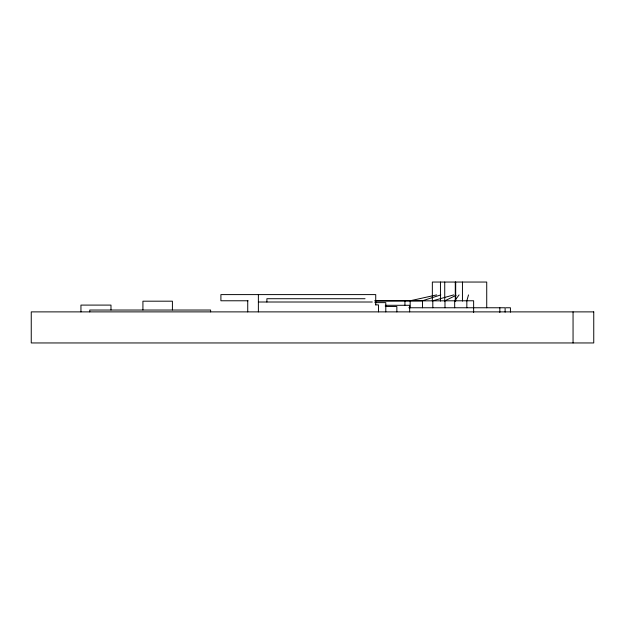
<?xml version="1.0" encoding="UTF-8"?>
<svg xmlns="http://www.w3.org/2000/svg" width="625" height="625" viewBox="0 0 625 625"><rect width="100%" height="100%" fill="white"/><g stroke="black" fill="none" stroke-linecap="round" stroke-linejoin="round"><path stroke-width="0.94" d="M468.516 294.906L466.836 300.773L466.836 307.766M459.07 294.906L454.688 300.773L454.688 307.766M456.031 295.328L444.984 300.773L444.984 307.766M374.852 300.852L422.484 300.773L440.82 294.906M453.734 294.906L432.805 300.773L432.805 307.766M436.656 294.906L410.172 300.773L410.172 307.766M374.961 300.922L473.633 300.773L473.633 312.492M365.047 298.719L266.891 298.719L266.891 302.008M248.102 300.773L220.906 300.773L220.906 294.602L375.734 294.602L375.734 304.891M258.375 302.008L372.273 302.008M374.836 302.625L385.797 302.625L385.797 311.883M375.719 304.891L378.484 304.891L378.484 311.883M385.266 305.297L409.656 305.297L409.656 311.883M385.289 306.531L396.852 306.531L396.852 311.883M408.805 307.766L505.117 307.766L505.117 312.141M505.961 307.766L510.43 307.766L510.43 312.141M573.055 311.883L573.055 342.953M499.836 307.766L499.836 312.492M486.727 307.766L486.727 282.047L432.344 282.047L432.344 301.102M462.445 282.047L462.445 301.102M455.695 282.047L455.695 301.102M455.281 282.047L455.281 301.102M444.734 282.047L444.734 301.102M440.453 282.047L440.453 301.102M422.484 300.773L422.484 307.766M404.93 300.773L404.93 305.148M258.375 294.602L258.375 311.883M247.734 300.773L247.734 311.883M210.617 311.883L210.617 310.031L89.758 310.031L89.758 311.883M172.406 309.938L172.406 301.188L142.922 301.188L142.922 309.938M110.984 309.945L110.984 305.094L80.945 305.094L80.945 311.883M593.75 311.883L31.25 311.883L31.25 342.953L593.75 342.953L593.75 311.883"/></g></svg>
